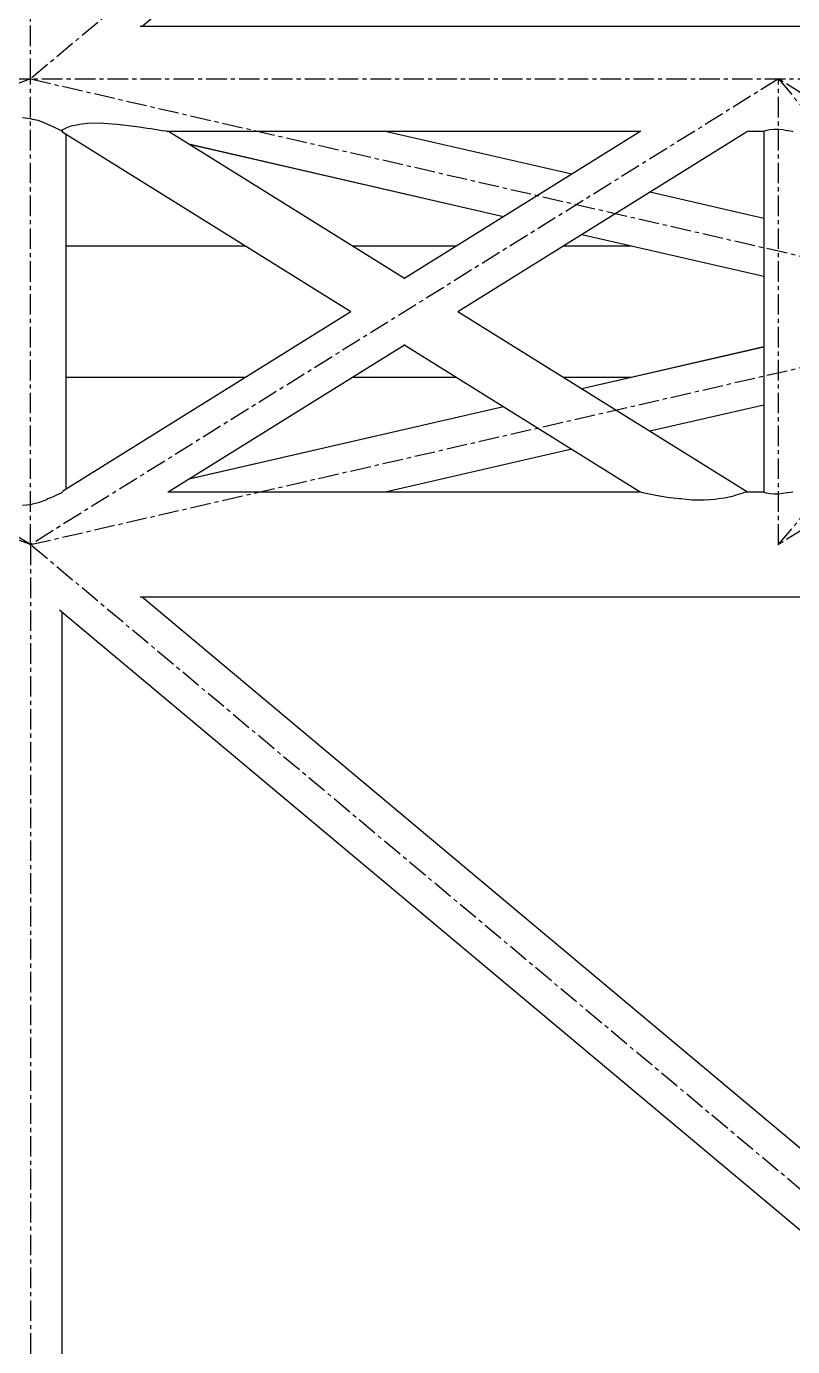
# Model space of a CAD drawing. Header units: millimetres. Extents: x 5143 to 30813, y 232 to 21408.
# Drawn here: x 10095 to 10391, y 10420 to 10931 of the extents above; entities that cross this region are included whole.
import ezdxf

# ---------------------------------------------------------------- set-up
doc = ezdxf.new("R2010")
doc.units = ezdxf.units.MM
doc.header["$LTSCALE"] = 0.25
doc.linetypes.add('CENTER', pattern=[50.8, 31.75, -6.35, 6.35, -6.35])
doc.linetypes.add('XKITLINE00', pattern=[0])

msp = doc.modelspace()

# ---------------------------------------------------------------- linework, layer by layer
at = {"color": 8, "linetype": 'CENTER'}
for p, q in [((10096.38, 10910.27), (10096.38, 12370.27)), ((10930.63, 11608.82), (10096.38, 10910.27)), ((9008.64, 10910.27), (10454.1, 10910.27)), ((10096.38, 10730.27), (9807.29, 10910.27)), ((10096.38, 10910.27), (9876.97, 10827.77)), ((10096.38, 10910.27), (10455.15, 10827.77)), ((10096.38, 10730.27), (10096.38, 10910.27)), ((10385.47, 10910.27), (10096.38, 10730.27)), ((10385.47, 10910.27), (10455.15, 10827.77)), ((10385.47, 10730.27), (10385.47, 10910.27)), ((10676.04, 10730.27), (10385.47, 10910.27)), ((10676.04, 10910.27), (10385.47, 10730.27)), ((10096.38, 10730.27), (9876.97, 10812.77)), ((10096.38, 10730.27), (10455.15, 10812.77)), ((10385.47, 10730.27), (10455.15, 10812.77)), ((10096.38, 10730.27), (10096.38, 9270.27)), ((10930.63, 10031.73), (10096.38, 10730.27))]:
    msp.add_line(p, q, dxfattribs=at)
at = {"color": 8, "linetype": 'XKITLINE00'}
for p, q in [((10908.11, 11574.15), (10139.52, 10930.57)), ((10454.1, 10930.57), (10138.8, 10930.57)), ((10096.38, 10894.91), (10093.35, 10895.18)), ((10097.23, 10894.65), (10096.38, 10894.91)), ((10099.42, 10894.17), (10097.23, 10894.65)), ((10102.3, 10893.08), (10099.42, 10894.17)), ((10103.13, 10892.61), (10102.3, 10893.08)), ((10104.89, 10891.94), (10103.13, 10892.61)), ((10106.41, 10891.1), (10104.89, 10891.94)), ((10107.05, 10890.9), (10106.41, 10891.1)), ((10108.4, 10890.27), (10107.05, 10890.9)), ((10108.4, 10890.27), (10108.68, 10889.95)), ((10108.81, 10890.65), (10108.55, 10890.2)), ((10108.68, 10889.95), (10108.98, 10889.51)), ((10109.99, 10891.1), (10108.81, 10890.65)), ((10109.69, 10889.05), (10108.98, 10889.51)), ((10220.24, 10820.27), (10109.6, 10889.16)), ((10109.73, 10889.02), (10109.69, 10889.05)), ((10109.75, 10889.07), (10109.73, 10889.02)), ((10110.11, 10891.25), (10109.99, 10891.1)), ((10110.03, 10888.89), (10110.03, 10751.66)), ((10110.03, 10888.89), (10110.03, 10751.66)), ((10112, 10892.01), (10110.11, 10891.25)), ((10114.92, 10892.57), (10112, 10892.01)), ((10115.39, 10892.61), (10114.92, 10892.57)), ((10118.48, 10893.02), (10115.39, 10892.61)), ((10122.9, 10893.12), (10118.48, 10893.02)), ((10127.99, 10892.83), (10122.9, 10893.12)), ((10129.89, 10892.61), (10127.99, 10892.83)), ((10133.27, 10892.32), (10129.89, 10892.61)), ((10138.38, 10891.66), (10133.27, 10892.32)), ((10141.51, 10891.1), (10138.38, 10891.66)), ((10142.98, 10890.93), (10141.51, 10891.1)), ((10146.56, 10890.36), (10142.98, 10890.93)), ((10147.33, 10890.18), (10146.56, 10890.36)), ((10148.83, 10890.04), (10147.33, 10890.18)), ((10149.65, 10889.87), (10148.83, 10890.04)), ((10332.18, 10889.97), (10149.14, 10889.97)), ((10149.75, 10889.93), (10149.61, 10889.97)), ((10149.75, 10889.93), (10149.65, 10889.87)), ((10240.93, 10833.16), (10149.75, 10889.93)), ((10305.57, 10873.41), (10233.52, 10889.97)), ((10332.26, 10890.03), (10240.74, 10833.04)), ((10373.56, 10889.97), (10261.62, 10820.27)), ((10379.77, 10889.97), (10373.37, 10889.97)), ((10380.05, 10890.12), (10379.77, 10889.97)), ((10379.77, 10890.07), (10379.77, 10750.48)), ((10379.77, 10889.97), (10379.77, 10750.58)), ((10380.48, 10890.18), (10380.05, 10890.12)), ((10380.86, 10890.36), (10380.48, 10890.18)), ((10382.12, 10890.63), (10380.86, 10890.36)), ((10383.71, 10890.75), (10382.12, 10890.63)), ((10385.47, 10890.73), (10383.71, 10890.75)), ((10387.23, 10890.56), (10385.47, 10890.73)), ((10388.82, 10890.27), (10387.23, 10890.56)), ((10389.09, 10890.18), (10388.82, 10890.27)), ((10390.08, 10890.08), (10389.09, 10890.18)), ((10390.89, 10889.93), (10390.08, 10890.08)), ((10391, 10889.87), (10390.89, 10889.93)), ((10279.27, 10857.03), (10157.67, 10885)), ((10279.22, 10857), (10157.8, 10884.92)), ((10379.77, 10856.34), (10335.79, 10866.46)), ((10379.77, 10833.87), (10309.44, 10850.05)), ((10379.77, 10833.92), (10309.5, 10850.08)), ((10179.44, 10845.67), (10110.03, 10845.67)), ((10261.03, 10845.67), (10220.83, 10845.67)), ((10328.45, 10845.67), (10302.41, 10845.67)), ((10220.24, 10820.27), (10109.6, 10751.39)), ((10373.49, 10750.62), (10261.62, 10820.27)), ((10240.93, 10807.39), (10149.68, 10750.57)), ((10332.1, 10750.62), (10240.74, 10807.51)), ((10379.77, 10806.68), (10309.44, 10790.5)), ((10379.77, 10806.63), (10309.5, 10790.47)), ((10179.44, 10794.87), (10110.03, 10794.87)), ((10261.03, 10794.87), (10220.82, 10794.87)), ((10328.45, 10794.87), (10302.41, 10794.87)), ((10279.27, 10783.52), (10157.67, 10755.55)), ((10279.22, 10783.55), (10157.8, 10755.63)), ((10379.77, 10784.21), (10335.79, 10774.09)), ((10305.57, 10767.14), (10233.51, 10750.57)), ((10109.59, 10751.38), (10108.98, 10750.99)), ((10097.23, 10745.9), (10096.38, 10745.64)), ((10099.42, 10746.38), (10097.23, 10745.9)), ((10102.3, 10747.47), (10099.42, 10746.38)), ((10103.13, 10747.94), (10102.3, 10747.47)), ((10104.89, 10748.61), (10103.13, 10747.94)), ((10106.41, 10749.44), (10104.89, 10748.61)), ((10107.05, 10749.65), (10106.41, 10749.44)), ((10108.55, 10750.35), (10107.05, 10749.65)), ((10108.68, 10750.54), (10108.33, 10750.15)), ((10108.78, 10750.69), (10108.68, 10750.54)), ((10108.98, 10750.99), (10108.79, 10750.71)), ((10332.24, 10750.57), (10149.49, 10750.57)), ((10332.73, 10750.41), (10332.1, 10750.62)), ((10333.1, 10750.36), (10332.73, 10750.41)), ((10334.87, 10749.9), (10333.1, 10750.36)), ((10337.51, 10749.44), (10334.87, 10749.9)), ((10338.1, 10749.3), (10337.51, 10749.44)), ((10342.44, 10748.53), (10338.1, 10749.3)), ((10347.13, 10747.98), (10342.44, 10748.53)), ((10347.73, 10747.94), (10347.13, 10747.98)), ((10352.16, 10747.53), (10347.73, 10747.94)), ((10356.89, 10747.43), (10352.16, 10747.53)), ((10361.06, 10747.72), (10356.89, 10747.43)), ((10362.23, 10747.94), (10361.06, 10747.72)), ((10364.69, 10748.23), (10362.23, 10747.94)), ((10367.67, 10748.89), (10364.69, 10748.23)), ((10369.02, 10749.44), (10367.67, 10748.89)), ((10369.95, 10749.62), (10369.02, 10749.44)), ((10371.68, 10750.19), (10369.95, 10749.62)), ((10371.89, 10750.36), (10371.68, 10750.19)), ((10372.91, 10750.51), (10371.89, 10750.36)), ((10373.21, 10750.67), (10372.91, 10750.51)), ((10379.77, 10750.57), (10373.03, 10750.57)), ((10373.49, 10750.62), (10373.21, 10750.67)), ((10373.49, 10750.62), (10373.5, 10750.57)), ((10380.05, 10750.43), (10379.77, 10750.58)), ((10380.48, 10750.36), (10380.05, 10750.43)), ((10380.86, 10750.19), (10380.48, 10750.36)), ((10382.12, 10749.92), (10380.86, 10750.19)), ((10383.71, 10749.8), (10382.12, 10749.92)), ((10385.47, 10749.82), (10383.71, 10749.8)), ((10387.23, 10749.98), (10385.47, 10749.82)), ((10388.82, 10750.28), (10387.23, 10749.98)), ((10389.09, 10750.36), (10388.82, 10750.28)), ((10390.08, 10750.47), (10389.09, 10750.36)), ((10390.89, 10750.62), (10390.08, 10750.47)), ((10391, 10750.67), (10390.89, 10750.62)), ((10096.38, 10745.64), (10093.35, 10745.37)), ((10454.1, 10709.97), (10138.8, 10709.97)), ((10908.11, 10066.4), (10139.52, 10709.97)), ((10907.08, 10035.62), (10107.67, 10705)), ((10108.56, 10704.25), (10108.56, 9296.31))]:
    msp.add_line(p, q, dxfattribs=at)
for centre in [(10096.38, 10910.27), (10096.38, 10910.27), (10096.38, 10910.27), (10096.38, 10910.27), (10096.38, 10910.27), (10385.47, 10910.27), (10385.47, 10910.27), (10385.47, 10910.27), (10385.47, 10910.27), (10096.38, 10730.27), (10096.38, 10730.27), (10096.38, 10730.27), (10096.38, 10730.27), (10096.38, 10730.27), (10096.38, 10730.27), (10096.38, 10730.27), (10385.47, 10730.27), (10385.47, 10730.27), (10385.47, 10730.27)]:
    msp.add_circle(centre, 0.05, dxfattribs=at)

doc.saveas('drawing.dxf')
